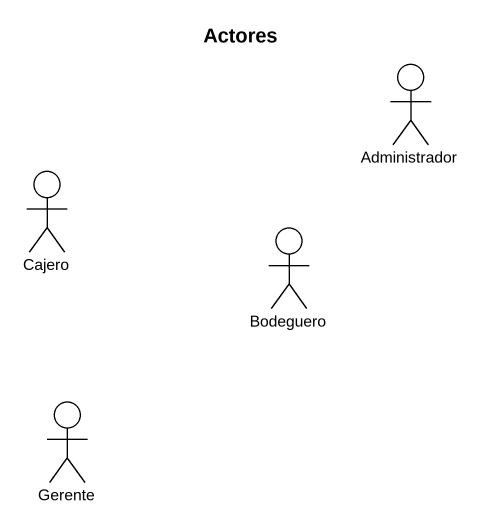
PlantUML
@startuml
title Actores
actor Administrador
actor Cajero
actor Bodeguero
actor Gerente
@enduml
